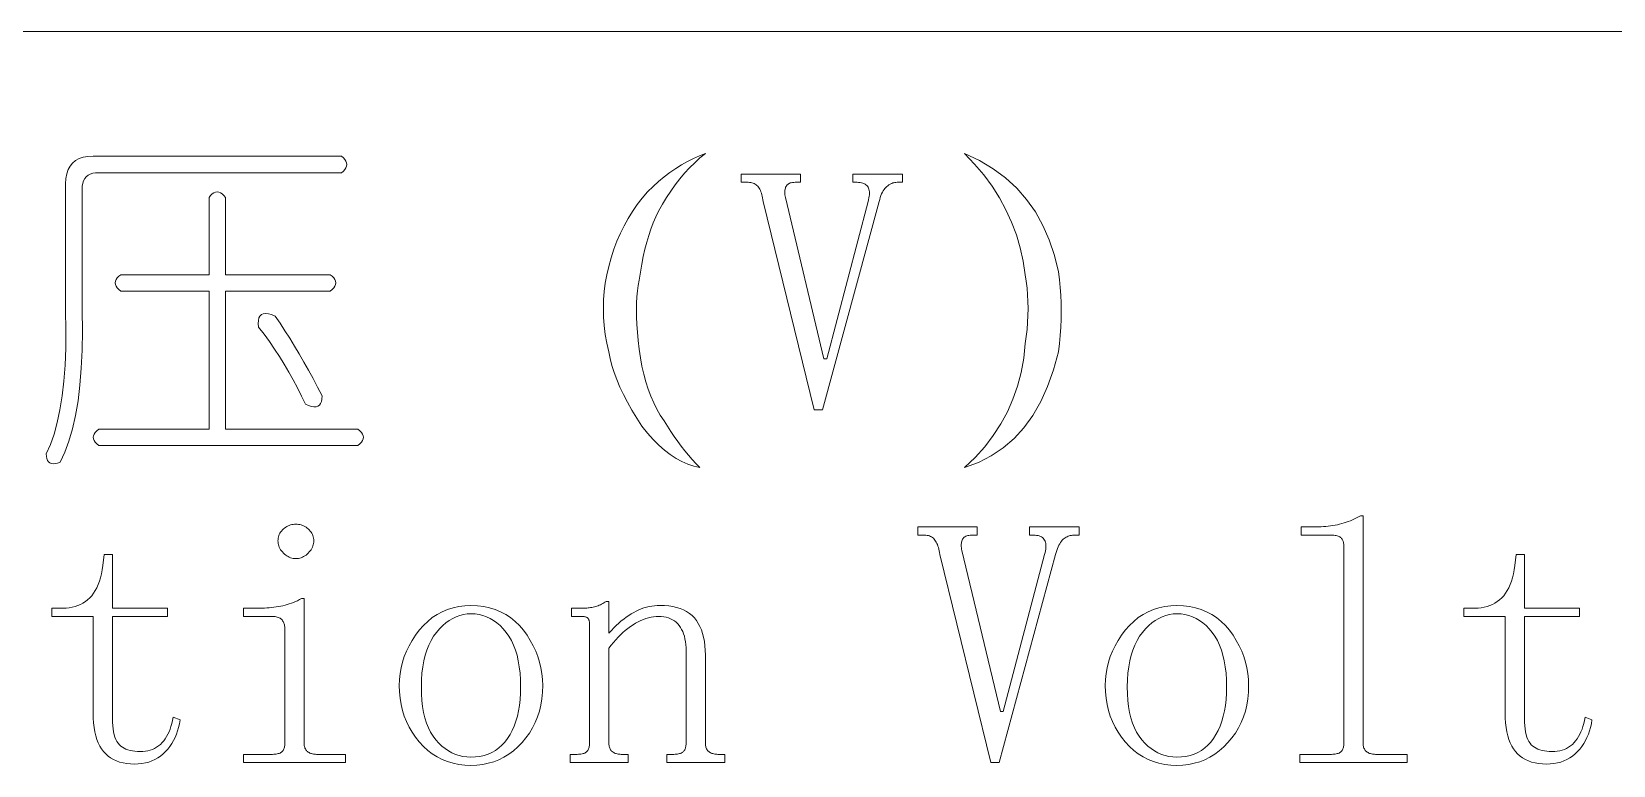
# Model space of a CAD drawing. Extents: x 1 to 297, y 1 to 210.
# Drawn here: x 182.7 to 192.54, y 51.94 to 56.51 of the extents above; entities that cross this region are included whole.
import ezdxf

# ---------------------------------------------------------------- set-up
doc = ezdxf.new("R2010")
doc.units = 0

msp = doc.modelspace()

# ---------------------------------------------------------------- linework, layer by layer
at = {"color": 7, "lineweight": 13}
msp.add_line((1.3055, 56.5077), (219.3213, 56.5077), dxfattribs=at)
for points in [[(186.8911, 55.7506), (186.8573, 55.7223), (186.8246, 55.6923), (186.7928, 55.6606), (186.7622, 55.6271), (186.7325, 55.592), (186.7039, 55.5551), (186.6763, 55.5166), (186.6497, 55.4763), (186.6242, 55.4343), (186.5996, 55.3906), (186.583, 55.3554), (186.5674, 55.3186), (186.5528, 55.28), (186.5393, 55.2397), (186.5268, 55.1977), (186.5153, 55.154), (186.5048, 55.1086), (186.4954, 55.0614), (186.487, 55.0126), (186.4796, 54.962), (186.4735, 54.9299), (186.4687, 54.8955), (186.4652, 54.8586), (186.4632, 54.8194), (186.4625, 54.7777), (186.4632, 54.7337), (186.4652, 54.6872), (186.4687, 54.6383), (186.4735, 54.5871), (186.4796, 54.5334), (186.4874, 54.4796), (186.4968, 54.4278), (186.5079, 54.3781), (186.5208, 54.3305), (186.5354, 54.2849), (186.5516, 54.2413), (186.5696, 54.1998), (186.5894, 54.1604), (186.6108, 54.123), (186.6339, 54.0877), (186.6547, 54.0539), (186.6758, 54.0212), (186.6972, 53.9895), (186.719, 53.9588), (186.7411, 53.9291), (186.7635, 53.9005), (186.7863, 53.8729), (186.8095, 53.8463), (186.833, 53.8208), (186.8568, 53.7963), (186.8192, 53.805), (186.782, 53.8175), (186.7452, 53.8338), (186.7087, 53.8539), (186.6725, 53.8777), (186.6367, 53.9053), (186.6012, 53.9367), (186.566, 53.9718), (186.5312, 54.0107), (186.4968, 54.0534), (186.4639, 54.1043), (186.4337, 54.1542), (186.4063, 54.2031), (186.3816, 54.2509), (186.3596, 54.2977), (186.3404, 54.3435), (186.324, 54.3882), (186.3103, 54.4319), (186.2993, 54.4746), (186.2911, 54.5163), (186.2787, 54.571), (186.2691, 54.6253), (186.2623, 54.6793), (186.2582, 54.733), (186.2568, 54.7863), (186.2582, 54.8393), (186.2623, 54.8919), (186.2691, 54.9442), (186.2787, 54.9961), (186.2911, 55.0477), (186.3058, 55.1017), (186.3226, 55.154), (186.3415, 55.2046), (186.3624, 55.2534), (186.3854, 55.3006), (186.4104, 55.346), (186.4375, 55.3897), (186.4666, 55.4317), (186.4978, 55.472), (186.5311, 55.5106), (186.5655, 55.5438), (186.6003, 55.575), (186.6355, 55.6042), (186.671, 55.6313), (186.7068, 55.6563), (186.743, 55.6793), (186.7795, 55.7002), (186.8163, 55.719), (186.8535, 55.7358)], [(188.5025, 55.7506), (188.5947, 55.7062), (188.6794, 55.6553), (188.7566, 55.5978), (188.8262, 55.5339), (188.8882, 55.4634), (188.9427, 55.3865), (188.9897, 55.303), (189.0291, 55.213), (189.061, 55.1165), (189.0854, 55.0134), (189.0915, 54.9653), (189.0963, 54.9167), (189.0998, 54.8679), (189.1018, 54.8187), (189.1025, 54.7691), (189.1018, 54.7193), (189.0998, 54.669), (189.0963, 54.6185), (189.0915, 54.5675), (189.0854, 54.5163), (189.0548, 54.4042), (189.0182, 54.301), (188.9753, 54.2067), (188.9263, 54.1213), (188.8711, 54.0449), (188.8097, 53.9773), (188.7422, 53.9187), (188.6684, 53.869), (188.5886, 53.8282), (188.5025, 53.7963), (188.568, 53.8595), (188.6273, 53.9259), (188.6805, 53.9953), (188.7274, 54.0678), (188.7682, 54.1434), (188.8028, 54.2221), (188.8313, 54.3039), (188.8536, 54.3887), (188.8697, 54.4767), (188.8796, 54.5677), (188.8858, 54.6121), (188.8906, 54.6562), (188.894, 54.6999), (188.8961, 54.7433), (188.8968, 54.7863), (188.8961, 54.829), (188.894, 54.8713), (188.8906, 54.9133), (188.8858, 54.955), (188.8796, 54.9963), (188.8666, 55.081), (188.8481, 55.1636), (188.8241, 55.2442), (188.7946, 55.3227), (188.7596, 55.3991), (188.7192, 55.4735), (188.6732, 55.5459), (188.6218, 55.6162), (188.5649, 55.6844)], [(183.0854, 55.7334), (184.6282, 55.7334), (184.6406, 55.7231), (184.6502, 55.7129), (184.657, 55.7026), (184.6611, 55.6923), (184.6625, 55.682), (184.6611, 55.6717), (184.657, 55.6614), (184.6502, 55.6511), (184.6406, 55.6409), (184.6282, 55.6306), (183.1196, 55.6306), (183.1001, 55.6295), (183.0826, 55.6265), (183.0672, 55.6213), (183.0538, 55.6141), (183.0425, 55.6049), (183.0332, 55.5935), (183.026, 55.5802), (183.0209, 55.5647), (183.0178, 55.5473), (183.0168, 55.5277), (183.0168, 54.7734), (183.0185, 54.6467), (183.0168, 54.5273), (183.0116, 54.415), (183.0031, 54.3099), (182.9911, 54.212), (182.9756, 54.1213), (182.9568, 54.0378), (182.9345, 53.9615), (182.9088, 53.8925), (182.8796, 53.8306), (182.8634, 53.8249), (182.8488, 53.8217), (182.8359, 53.8208), (182.8248, 53.8223), (182.8154, 53.8263), (182.8076, 53.8326), (182.8017, 53.8414), (182.7974, 53.8525), (182.7948, 53.8661), (182.7939, 53.882), (182.8198, 53.9403), (182.8426, 54.0054), (182.8623, 54.0774), (182.879, 54.1563), (182.8925, 54.242), (182.903, 54.3346), (182.9103, 54.434), (182.9146, 54.5403), (182.9158, 54.6534), (182.9139, 54.7734), (182.9139, 55.562), (182.9156, 55.5946), (182.9208, 55.6237), (182.9294, 55.6494), (182.9414, 55.6717), (182.9568, 55.6906), (182.9756, 55.706), (182.9979, 55.718), (183.0237, 55.7266), (183.0528, 55.7317)], [(187.8082, 55.5706), (187.8082, 55.622), (188.1168, 55.622), (188.1168, 55.5706), (188.0825, 55.5706), (188.0757, 55.5703), (188.069, 55.5695), (188.0623, 55.5683), (188.0558, 55.5665), (188.0493, 55.5641), (188.0429, 55.5613), (188.0366, 55.558), (188.0304, 55.5541), (188.0243, 55.5497), (188.0182, 55.5449), (188.0123, 55.5393), (188.0067, 55.5329), (188.0014, 55.5256), (187.9963, 55.5174), (187.9914, 55.5084), (187.9868, 55.4986), (187.9825, 55.4879), (187.9784, 55.4763), (187.9746, 55.4639), (187.9711, 55.4506), (187.6196, 54.1563), (187.5682, 54.1563), (187.2511, 55.4506), (187.2492, 55.4623), (187.2471, 55.4734), (187.2448, 55.4839), (187.2422, 55.4938), (187.2393, 55.5031), (187.2362, 55.5118), (187.2328, 55.5199), (187.2291, 55.5274), (187.2252, 55.5343), (187.2211, 55.5406), (187.2166, 55.5463), (187.2116, 55.5514), (187.2063, 55.5559), (187.2005, 55.5598), (187.1943, 55.5631), (187.1876, 55.5658), (187.1806, 55.5679), (187.1731, 55.5694), (187.1651, 55.5703), (187.1568, 55.5706), (187.1139, 55.5706), (187.1139, 55.622), (187.4825, 55.622), (187.4825, 55.5706), (187.4482, 55.5706), (187.4399, 55.5703), (187.4323, 55.5695), (187.4252, 55.5683), (187.4187, 55.5665), (187.4129, 55.5641), (187.4076, 55.5613), (187.4029, 55.558), (187.3988, 55.5541), (187.3954, 55.5497), (187.3925, 55.5449), (187.3901, 55.5395), (187.3882, 55.5339), (187.3867, 55.5279), (187.3857, 55.5215), (187.385, 55.5149), (187.3848, 55.5078), (187.385, 55.5005), (187.3857, 55.4927), (187.3867, 55.4847), (187.3882, 55.4763), (187.6282, 54.4734), (187.6454, 54.4734), (187.9025, 55.4506), (187.9056, 55.4623), (187.908, 55.4734), (187.9097, 55.4839), (187.9107, 55.4938), (187.9111, 55.5031), (187.9107, 55.5118), (187.9097, 55.5199), (187.908, 55.5274), (187.9056, 55.5343), (187.9025, 55.5406), (187.8987, 55.5463), (187.8943, 55.5514), (187.8891, 55.5559), (187.8833, 55.5598), (187.8768, 55.5631), (187.8696, 55.5658), (187.8617, 55.5679), (187.8531, 55.5694), (187.8439, 55.5703), (187.8339, 55.5706)], [(183.8054, 55.4763), (183.8156, 55.4886), (183.8259, 55.4982), (183.8362, 55.5051), (183.8465, 55.5092), (183.8568, 55.5106), (183.8671, 55.5092), (183.8774, 55.5051), (183.8876, 55.4982), (183.8979, 55.4886), (183.9082, 55.4763), (183.9082, 54.9963), (184.5596, 54.9963), (184.572, 54.986), (184.5816, 54.9757), (184.5884, 54.9654), (184.5926, 54.9551), (184.5939, 54.9449), (184.5926, 54.9346), (184.5884, 54.9243), (184.5816, 54.914), (184.572, 54.9037), (184.5596, 54.8934), (183.9082, 54.8934), (183.9082, 54.0363), (184.7311, 54.0363), (184.7434, 54.026), (184.753, 54.0157), (184.7599, 54.0054), (184.764, 53.9951), (184.7654, 53.9849), (184.764, 53.9746), (184.7599, 53.9643), (184.753, 53.954), (184.7434, 53.9437), (184.7311, 53.9334), (183.1196, 53.9334), (183.1073, 53.9437), (183.0977, 53.954), (183.0909, 53.9643), (183.0867, 53.9746), (183.0854, 53.9849), (183.0867, 53.9951), (183.0909, 54.0054), (183.0977, 54.0157), (183.1073, 54.026), (183.1196, 54.0363), (183.8054, 54.0363), (183.8054, 54.8934), (183.2568, 54.8934), (183.2444, 54.9037), (183.2348, 54.914), (183.228, 54.9243), (183.2239, 54.9346), (183.2225, 54.9449), (183.2239, 54.9551), (183.228, 54.9654), (183.2348, 54.9757), (183.2444, 54.986), (183.2568, 54.9963), (183.8054, 54.9963)], [(184.1139, 54.6706), (184.1119, 54.6929), (184.1126, 54.7117), (184.116, 54.7271), (184.1222, 54.7391), (184.1311, 54.7477), (184.1427, 54.7529), (184.1571, 54.7546), (184.1743, 54.7529), (184.1942, 54.7477), (184.2168, 54.7391), (184.2475, 54.6941), (184.2778, 54.6479), (184.3078, 54.6008), (184.3375, 54.5526), (184.3668, 54.5034), (184.3958, 54.4532), (184.4244, 54.4019), (184.4527, 54.3497), (184.4806, 54.2963), (184.5082, 54.242), (184.5072, 54.223), (184.5041, 54.207), (184.499, 54.1942), (184.4918, 54.1844), (184.4825, 54.1777), (184.4712, 54.1741), (184.4578, 54.1736), (184.4424, 54.1762), (184.4249, 54.1818), (184.4054, 54.1906), (184.3808, 54.2417), (184.3553, 54.2921), (184.3287, 54.3418), (184.3011, 54.3908), (184.2725, 54.4391), (184.2428, 54.4868), (184.2122, 54.5338), (184.1805, 54.5801), (184.1477, 54.6257)], [(190.6882, 53.4277), (190.7036, 53.4279), (190.7187, 53.4284), (190.7337, 53.4293), (190.7486, 53.4305), (190.7632, 53.432), (190.7777, 53.4339), (190.792, 53.4361), (190.8062, 53.4387), (190.8201, 53.4416), (190.8339, 53.4449), (190.8476, 53.4485), (190.861, 53.4524), (190.8743, 53.4567), (190.8874, 53.4613), (190.9004, 53.4663), (190.9131, 53.4716), (190.9257, 53.4773), (190.9382, 53.4833), (190.9504, 53.4896), (190.9625, 53.4963), (190.9796, 53.4963), (190.9796, 52.082), (190.9799, 52.0753), (190.9805, 52.069), (190.9816, 52.063), (190.9831, 52.0573), (190.985, 52.052), (190.9874, 52.047), (190.9901, 52.0424), (190.9934, 52.0381), (190.997, 52.0342), (191.0011, 52.0306), (191.0055, 52.0273), (191.0102, 52.0244), (191.0151, 52.0218), (191.0203, 52.0196), (191.0257, 52.0177), (191.0314, 52.0162), (191.0374, 52.015), (191.0436, 52.0141), (191.0501, 52.0136), (191.0568, 52.0134), (191.2539, 52.0134), (191.2539, 51.962), (190.5854, 51.962), (190.5854, 52.0134), (190.7825, 52.0134), (190.7908, 52.0136), (190.7986, 52.0141), (190.8059, 52.015), (190.8127, 52.0162), (190.8189, 52.0177), (190.8247, 52.0196), (190.8299, 52.0218), (190.8346, 52.0244), (190.8388, 52.0273), (190.8425, 52.0306), (190.8458, 52.0342), (190.8487, 52.0381), (190.8512, 52.0424), (190.8535, 52.047), (190.8554, 52.052), (190.8569, 52.0573), (190.8581, 52.063), (190.859, 52.069), (190.8595, 52.0753), (190.8596, 52.082), (190.8596, 53.3077), (190.8595, 53.3144), (190.859, 53.3207), (190.8581, 53.3267), (190.8569, 53.3324), (190.8554, 53.3377), (190.8535, 53.3427), (190.8512, 53.3473), (190.8487, 53.3516), (190.8458, 53.3555), (190.8425, 53.3591), (190.8388, 53.3624), (190.8346, 53.3653), (190.8299, 53.3679), (190.8247, 53.3701), (190.8189, 53.372), (190.8127, 53.3735), (190.8059, 53.3747), (190.7986, 53.3756), (190.7908, 53.3761), (190.7825, 53.3763), (190.5939, 53.3763), (190.5939, 53.4277)], [(184.3454, 53.4449), (184.3539, 53.4446), (184.3622, 53.4437), (184.3703, 53.4422), (184.3783, 53.4401), (184.3861, 53.4374), (184.3937, 53.4341), (184.4012, 53.4302), (184.4084, 53.4257), (184.4156, 53.4206), (184.4225, 53.4149), (184.429, 53.4087), (184.4348, 53.4023), (184.44, 53.3957), (184.4444, 53.3888), (184.4482, 53.3816), (184.4513, 53.3742), (184.4537, 53.3666), (184.4554, 53.3586), (184.4565, 53.3504), (184.4568, 53.342), (184.4565, 53.3335), (184.4554, 53.3252), (184.4537, 53.3171), (184.4513, 53.3091), (184.4482, 53.3013), (184.4444, 53.2937), (184.44, 53.2862), (184.4348, 53.2789), (184.429, 53.2718), (184.4225, 53.2649), (184.4156, 53.2583), (184.4084, 53.2525), (184.4012, 53.2474), (184.3937, 53.2429), (184.3861, 53.2391), (184.3783, 53.2361), (184.3703, 53.2337), (184.3622, 53.2319), (184.3539, 53.2309), (184.3454, 53.2306), (184.3369, 53.2309), (184.3286, 53.2319), (184.3204, 53.2337), (184.3124, 53.2361), (184.3046, 53.2391), (184.297, 53.2429), (184.2896, 53.2474), (184.2823, 53.2525), (184.2752, 53.2583), (184.2682, 53.2649), (184.2617, 53.2718), (184.2559, 53.2789), (184.2507, 53.2862), (184.2463, 53.2937), (184.2425, 53.3013), (184.2394, 53.3091), (184.237, 53.3171), (184.2353, 53.3252), (184.2343, 53.3335), (184.2339, 53.342), (184.2343, 53.3504), (184.2353, 53.3586), (184.237, 53.3666), (184.2394, 53.3742), (184.2425, 53.3816), (184.2463, 53.3888), (184.2507, 53.3957), (184.2559, 53.4023), (184.2617, 53.4087), (184.2682, 53.4149), (184.2752, 53.4206), (184.2823, 53.4257), (184.2896, 53.4302), (184.297, 53.4341), (184.3046, 53.4374), (184.3124, 53.4401), (184.3204, 53.4422), (184.3286, 53.4437), (184.3369, 53.4446)], [(188.9054, 53.3763), (188.9054, 53.4277), (189.2139, 53.4277), (189.2139, 53.3763), (189.1796, 53.3763), (189.1728, 53.376), (189.1661, 53.3753), (189.1595, 53.374), (189.1529, 53.3722), (189.1464, 53.3699), (189.14, 53.367), (189.1337, 53.3637), (189.1275, 53.3598), (189.1214, 53.3555), (189.1154, 53.3506), (189.1095, 53.345), (189.1039, 53.3386), (189.0985, 53.3313), (189.0934, 53.3231), (189.0886, 53.3141), (189.084, 53.3043), (189.0797, 53.2936), (189.0756, 53.282), (189.0718, 53.2696), (189.0682, 53.2563), (188.7168, 51.962), (188.6654, 51.962), (188.3482, 53.2563), (188.3464, 53.268), (188.3443, 53.2791), (188.3419, 53.2896), (188.3393, 53.2995), (188.3364, 53.3088), (188.3333, 53.3175), (188.3299, 53.3256), (188.3263, 53.3331), (188.3224, 53.34), (188.3182, 53.3463), (188.3137, 53.352), (188.3088, 53.3571), (188.3034, 53.3616), (188.2976, 53.3655), (188.2914, 53.3688), (188.2848, 53.3715), (188.2777, 53.3736), (188.2702, 53.3751), (188.2623, 53.376), (188.2539, 53.3763), (188.2111, 53.3763), (188.2111, 53.4277), (188.5797, 53.4277), (188.5797, 53.3763), (188.5454, 53.3763), (188.5371, 53.376), (188.5294, 53.3753), (188.5223, 53.374), (188.5159, 53.3722), (188.51, 53.3699), (188.5047, 53.367), (188.5001, 53.3637), (188.496, 53.3598), (188.4925, 53.3555), (188.4896, 53.3506), (188.4873, 53.3453), (188.4854, 53.3396), (188.4839, 53.3336), (188.4828, 53.3273), (188.4821, 53.3206), (188.4819, 53.3135), (188.4821, 53.3062), (188.4828, 53.2985), (188.4839, 53.2904), (188.4854, 53.282), (188.7254, 52.2791), (188.7425, 52.2791), (188.9996, 53.2563), (189.0027, 53.268), (189.0051, 53.2791), (189.0068, 53.2896), (189.0079, 53.2995), (189.0082, 53.3088), (189.0079, 53.3175), (189.0068, 53.3256), (189.0051, 53.3331), (189.0027, 53.34), (188.9996, 53.3463), (188.9959, 53.352), (188.9914, 53.3571), (188.9863, 53.3616), (188.9804, 53.3655), (188.9739, 53.3688), (188.9667, 53.3715), (188.9588, 53.3736), (188.9503, 53.3751), (188.941, 53.376), (188.9311, 53.3763)], [(183.2054, 52.2363), (183.2058, 52.2131), (183.2071, 52.1914), (183.2092, 52.1712), (183.2122, 52.1526), (183.2161, 52.1356), (183.2208, 52.1201), (183.2264, 52.1061), (183.2328, 52.0937), (183.2401, 52.0828), (183.2482, 52.0734), (183.2572, 52.0653), (183.2671, 52.058), (183.2778, 52.0516), (183.2894, 52.046), (183.3018, 52.0413), (183.3151, 52.0374), (183.3292, 52.0344), (183.3442, 52.0323), (183.3601, 52.031), (183.3768, 52.0306), (183.3936, 52.0311), (183.4097, 52.0328), (183.4251, 52.0356), (183.4399, 52.0395), (183.4539, 52.0445), (183.4673, 52.0506), (183.48, 52.0579), (183.492, 52.0662), (183.5033, 52.0757), (183.5139, 52.0863), (183.5239, 52.0979), (183.5331, 52.1105), (183.5417, 52.124), (183.5496, 52.1384), (183.5568, 52.1538), (183.5633, 52.1701), (183.5691, 52.1874), (183.5743, 52.2056), (183.5787, 52.2248), (183.5825, 52.2449), (183.6254, 52.2277), (183.6214, 52.2041), (183.6163, 52.1814), (183.6101, 52.1596), (183.6027, 52.1386), (183.5943, 52.1184), (183.5847, 52.0991), (183.5741, 52.0807), (183.5623, 52.0631), (183.5494, 52.0464), (183.5354, 52.0306), (183.5203, 52.0159), (183.5043, 52.0028), (183.4874, 51.9912), (183.4695, 51.9812), (183.4507, 51.9727), (183.431, 51.9658), (183.4103, 51.9604), (183.3886, 51.9565), (183.366, 51.9542), (183.3425, 51.9534), (183.3174, 51.9542), (183.2936, 51.9565), (183.2711, 51.9604), (183.2499, 51.9658), (183.23, 51.9727), (183.2114, 51.9812), (183.194, 51.9912), (183.1779, 52.0028), (183.1631, 52.0159), (183.1496, 52.0306), (183.1374, 52.0469), (183.1265, 52.0649), (183.1169, 52.0846), (183.1085, 52.106), (183.1014, 52.1291), (183.0956, 52.154), (183.0911, 52.1806), (183.0879, 52.2089), (183.086, 52.2389), (183.0854, 52.2706), (183.0854, 52.8706), (182.8282, 52.8706), (182.8282, 52.922), (182.8968, 52.922), (182.917, 52.9226), (182.9364, 52.9246), (182.955, 52.9278), (182.9729, 52.9323), (182.99, 52.9381), (183.0063, 52.9451), (183.0219, 52.9535), (183.0367, 52.9631), (183.0507, 52.9741), (183.0639, 52.9863), (183.0763, 52.9999), (183.0878, 53.0149), (183.0983, 53.0314), (183.1078, 53.0494), (183.1164, 53.0688), (183.1241, 53.0897), (183.1308, 53.112), (183.1366, 53.1358), (183.1415, 53.161), (183.1454, 53.1877), (183.1539, 53.2563), (183.2054, 53.2563), (183.2054, 52.922), (183.5482, 52.922), (183.5482, 52.8706), (183.2054, 52.8706)], [(191.9825, 52.2363), (191.9829, 52.2131), (191.9842, 52.1914), (191.9864, 52.1712), (191.9894, 52.1526), (191.9932, 52.1356), (191.9979, 52.1201), (192.0035, 52.1061), (192.0099, 52.0937), (192.0172, 52.0828), (192.0254, 52.0734), (192.0344, 52.0653), (192.0442, 52.058), (192.0549, 52.0516), (192.0665, 52.046), (192.0789, 52.0413), (192.0922, 52.0374), (192.1064, 52.0344), (192.1214, 52.0323), (192.1372, 52.031), (192.1539, 52.0306), (192.1707, 52.0311), (192.1868, 52.0328), (192.2023, 52.0356), (192.217, 52.0395), (192.2311, 52.0445), (192.2444, 52.0506), (192.2571, 52.0579), (192.2691, 52.0662), (192.2804, 52.0757), (192.2911, 52.0863), (192.301, 52.0979), (192.3103, 52.1105), (192.3188, 52.124), (192.3267, 52.1384), (192.3339, 52.1538), (192.3404, 52.1701), (192.3463, 52.1874), (192.3514, 52.2056), (192.3559, 52.2248), (192.3596, 52.2449), (192.4025, 52.2277), (192.3985, 52.2041), (192.3934, 52.1814), (192.3872, 52.1596), (192.3799, 52.1386), (192.3714, 52.1184), (192.3619, 52.0991), (192.3512, 52.0807), (192.3394, 52.0631), (192.3265, 52.0464), (192.3125, 52.0306), (192.2975, 52.0159), (192.2815, 52.0028), (192.2645, 51.9912), (192.2467, 51.9812), (192.2279, 51.9727), (192.2081, 51.9658), (192.1874, 51.9604), (192.1658, 51.9565), (192.1432, 51.9542), (192.1196, 51.9534), (192.0946, 51.9542), (192.0708, 51.9565), (192.0483, 51.9604), (192.0271, 51.9658), (192.0071, 51.9727), (191.9885, 51.9812), (191.9711, 51.9912), (191.9551, 52.0028), (191.9403, 52.0159), (191.9268, 52.0306), (191.9146, 52.0469), (191.9036, 52.0649), (191.894, 52.0846), (191.8857, 52.106), (191.8786, 52.1291), (191.8728, 52.154), (191.8683, 52.1806), (191.8651, 52.2089), (191.8631, 52.2389), (191.8625, 52.2706), (191.8625, 52.8706), (191.6054, 52.8706), (191.6054, 52.922), (191.6739, 52.922), (191.6941, 52.9226), (191.7135, 52.9246), (191.7322, 52.9278), (191.75, 52.9323), (191.7672, 52.9381), (191.7835, 52.9451), (191.799, 52.9535), (191.8138, 52.9631), (191.8278, 52.9741), (191.8411, 52.9863), (191.8535, 52.9999), (191.8649, 53.0149), (191.8754, 53.0314), (191.885, 53.0494), (191.8936, 53.0688), (191.9012, 53.0897), (191.908, 53.112), (191.9138, 53.1358), (191.9186, 53.161), (191.9225, 53.1877), (191.9311, 53.2563), (191.9825, 53.2563), (191.9825, 52.922), (192.3254, 52.922), (192.3254, 52.8706), (191.9825, 52.8706)], [(184.2768, 52.7934), (184.2766, 52.8002), (184.2761, 52.8066), (184.2752, 52.8128), (184.274, 52.8188), (184.2725, 52.8245), (184.2706, 52.8299), (184.2684, 52.8351), (184.2658, 52.8401), (184.2629, 52.8447), (184.2596, 52.8491), (184.256, 52.8532), (184.2518, 52.8569), (184.247, 52.8601), (184.2418, 52.8629), (184.2361, 52.8652), (184.2298, 52.8671), (184.223, 52.8686), (184.2158, 52.8697), (184.208, 52.8704), (184.1996, 52.8706), (184.0196, 52.8706), (184.0196, 52.922), (184.1054, 52.922), (184.1207, 52.9221), (184.1359, 52.9225), (184.1509, 52.9232), (184.1657, 52.9241), (184.1804, 52.9252), (184.1948, 52.9266), (184.2092, 52.9283), (184.2233, 52.9302), (184.2373, 52.9324), (184.2511, 52.9349), (184.2647, 52.9376), (184.2782, 52.9409), (184.2914, 52.9445), (184.3046, 52.9486), (184.3175, 52.9531), (184.3303, 52.958), (184.3429, 52.9634), (184.3553, 52.9691), (184.3676, 52.9754), (184.3796, 52.982), (184.3968, 52.982), (184.3968, 52.082), (184.397, 52.0753), (184.3976, 52.069), (184.3987, 52.063), (184.4002, 52.0573), (184.4021, 52.052), (184.4045, 52.047), (184.4073, 52.0424), (184.4105, 52.0381), (184.4141, 52.0342), (184.4182, 52.0306), (184.4226, 52.0273), (184.4273, 52.0244), (184.4322, 52.0218), (184.4374, 52.0196), (184.4429, 52.0177), (184.4486, 52.0162), (184.4545, 52.015), (184.4607, 52.0141), (184.4672, 52.0136), (184.4739, 52.0134), (184.6539, 52.0134), (184.6539, 51.962), (184.0196, 51.962), (184.0196, 52.0134), (184.1996, 52.0134), (184.208, 52.0136), (184.2158, 52.0141), (184.223, 52.015), (184.2298, 52.0162), (184.2361, 52.0177), (184.2418, 52.0196), (184.247, 52.0218), (184.2518, 52.0244), (184.256, 52.0273), (184.2596, 52.0306), (184.2629, 52.0342), (184.2658, 52.0381), (184.2684, 52.0424), (184.2706, 52.047), (184.2725, 52.052), (184.274, 52.0573), (184.2752, 52.063), (184.2761, 52.069), (184.2766, 52.0753), (184.2768, 52.082)], [(185.8796, 52.442), (185.8784, 52.3999), (185.8745, 52.3592), (185.8681, 52.32), (185.8591, 52.2822), (185.8475, 52.2459), (185.8334, 52.2111), (185.8167, 52.1777), (185.7974, 52.1458), (185.7755, 52.1153), (185.7511, 52.0863), (185.7248, 52.0594), (185.6973, 52.0354), (185.6685, 52.0142), (185.6386, 51.9958), (185.6075, 51.9802), (185.5752, 51.9675), (185.5417, 51.9576), (185.507, 51.9505), (185.471, 51.9463), (185.4339, 51.9449), (185.3952, 51.9463), (185.358, 51.9507), (185.3222, 51.958), (185.2879, 51.9682), (185.255, 51.9813), (185.2236, 51.9973), (185.1936, 52.0163), (185.1651, 52.0381), (185.1381, 52.0629), (185.1125, 52.0906), (185.0889, 52.1203), (185.0678, 52.1513), (185.0491, 52.1834), (185.033, 52.2167), (185.0193, 52.2513), (185.0081, 52.287), (184.9994, 52.324), (184.9932, 52.3621), (184.9895, 52.4015), (184.9882, 52.442), (184.9895, 52.4794), (184.9932, 52.5161), (184.9994, 52.5521), (185.0081, 52.5874), (185.0193, 52.622), (185.033, 52.6559), (185.0491, 52.6892), (185.0678, 52.7218), (185.0889, 52.7537), (185.1125, 52.7849), (185.1381, 52.8142), (185.1651, 52.8404), (185.1936, 52.8635), (185.2236, 52.8836), (185.255, 52.9006), (185.2879, 52.9145), (185.3222, 52.9253), (185.358, 52.933), (185.3952, 52.9376), (185.4339, 52.9391), (185.4742, 52.9376), (185.5128, 52.933), (185.5496, 52.9253), (185.5848, 52.9145), (185.6182, 52.9006), (185.6499, 52.8836), (185.6799, 52.8635), (185.7082, 52.8404), (185.7348, 52.8142), (185.7596, 52.7849), (185.7824, 52.7537), (185.8028, 52.7218), (185.8208, 52.6892), (185.8364, 52.6559), (185.8496, 52.622), (185.8604, 52.5874), (185.8688, 52.5521), (185.8748, 52.5161), (185.8784, 52.4794)], [(186.0511, 51.962), (186.0511, 52.0134), (186.0939, 52.0134), (186.1022, 52.0136), (186.11, 52.0141), (186.1173, 52.015), (186.1241, 52.0162), (186.1304, 52.0177), (186.1361, 52.0196), (186.1413, 52.0218), (186.146, 52.0244), (186.1502, 52.0273), (186.1539, 52.0306), (186.1572, 52.0342), (186.1601, 52.0381), (186.1627, 52.0424), (186.1649, 52.047), (186.1668, 52.052), (186.1683, 52.0573), (186.1695, 52.063), (186.1704, 52.069), (186.1709, 52.0753), (186.1711, 52.082), (186.1711, 52.8191), (186.171, 52.8242), (186.1707, 52.8289), (186.1703, 52.8334), (186.1697, 52.8377), (186.1689, 52.8416), (186.168, 52.8454), (186.1669, 52.8488), (186.1656, 52.8521), (186.1641, 52.855), (186.1625, 52.8577), (186.1606, 52.8602), (186.1584, 52.8623), (186.1558, 52.8643), (186.1529, 52.8659), (186.1496, 52.8674), (186.146, 52.8685), (186.1421, 52.8694), (186.1378, 52.8701), (186.1332, 52.8704), (186.1282, 52.8706), (186.0596, 52.8706), (186.0596, 52.922), (186.1196, 52.922), (186.1282, 52.9221), (186.1366, 52.9223), (186.145, 52.9228), (186.1532, 52.9234), (186.1614, 52.9241), (186.1695, 52.9251), (186.1776, 52.9262), (186.1855, 52.9275), (186.1933, 52.9289), (186.2011, 52.9306), (186.2087, 52.9325), (186.2163, 52.9347), (186.2238, 52.9373), (186.2312, 52.9402), (186.2386, 52.9434), (186.2458, 52.947), (186.253, 52.951), (186.26, 52.9553), (186.267, 52.9599), (186.2739, 52.9649), (186.2911, 52.9649), (186.2911, 52.7677), (186.3065, 52.7844), (186.3219, 52.8003), (186.3374, 52.8153), (186.3528, 52.8294), (186.3682, 52.8427), (186.3836, 52.8551), (186.3991, 52.8667), (186.4145, 52.8774), (186.4299, 52.8873), (186.4454, 52.8963), (186.4609, 52.9044), (186.4766, 52.9117), (186.4924, 52.9181), (186.5084, 52.9237), (186.5246, 52.9284), (186.541, 52.9323), (186.5576, 52.9353), (186.5743, 52.9374), (186.5912, 52.9387), (186.6082, 52.9391), (186.6366, 52.9384), (186.6634, 52.9361), (186.6887, 52.9322), (186.7124, 52.9268), (186.7346, 52.9199), (186.7553, 52.9114), (186.7744, 52.9013), (186.792, 52.8898), (186.808, 52.8767), (186.8225, 52.862), (186.8355, 52.8458), (186.8472, 52.8281), (186.8575, 52.8088), (186.8664, 52.7879), (186.8739, 52.7656), (186.8801, 52.7417), (186.8849, 52.7162), (186.8883, 52.6892), (186.8904, 52.6607), (186.8911, 52.6306), (186.8911, 52.082), (186.8913, 52.0753), (186.8919, 52.069), (186.893, 52.063), (186.8945, 52.0573), (186.8964, 52.052), (186.8988, 52.047), (186.9016, 52.0424), (186.9048, 52.0381), (186.9084, 52.0342), (186.9125, 52.0306), (186.9169, 52.0273), (186.9216, 52.0244), (186.9265, 52.0218), (186.9317, 52.0196), (186.9371, 52.0177), (186.9428, 52.0162), (186.9488, 52.015), (186.955, 52.0141), (186.9615, 52.0136), (186.9682, 52.0134), (187.0111, 52.0134), (187.0111, 51.962), (186.6511, 51.962), (186.6511, 52.0134), (186.6939, 52.0134), (186.7022, 52.0136), (186.71, 52.0141), (186.7173, 52.015), (186.7241, 52.0162), (186.7304, 52.0177), (186.7361, 52.0196), (186.7413, 52.0218), (186.746, 52.0244), (186.7502, 52.0273), (186.7539, 52.0306), (186.7572, 52.0342), (186.7601, 52.0381), (186.7627, 52.0424), (186.7649, 52.047), (186.7668, 52.052), (186.7683, 52.0573), (186.7695, 52.063), (186.7704, 52.069), (186.7709, 52.0753), (186.7711, 52.082), (186.7711, 52.6563), (186.7706, 52.6764), (186.7694, 52.6955), (186.7672, 52.7138), (186.7642, 52.731), (186.7604, 52.7474), (186.7556, 52.7627), (186.7501, 52.7772), (186.7436, 52.7907), (186.7364, 52.8032), (186.7282, 52.8149), (186.7192, 52.8254), (186.7094, 52.8349), (186.6986, 52.8433), (186.6871, 52.8505), (186.6746, 52.8566), (186.6614, 52.8617), (186.6472, 52.8656), (186.6322, 52.8683), (186.6164, 52.87), (186.5996, 52.8706), (186.5842, 52.8701), (186.5686, 52.8685), (186.553, 52.8659), (186.5372, 52.8623), (186.5214, 52.8577), (186.5055, 52.8521), (186.4895, 52.8454), (186.4735, 52.8377), (186.4573, 52.8289), (186.4411, 52.8191), (186.4249, 52.8084), (186.409, 52.7969), (186.3934, 52.7844), (186.378, 52.7711), (186.3629, 52.757), (186.348, 52.742), (186.3334, 52.7261), (186.319, 52.7094), (186.3049, 52.6919), (186.2911, 52.6734), (186.2911, 52.082), (186.2913, 52.0753), (186.2919, 52.069), (186.293, 52.063), (186.2945, 52.0573), (186.2964, 52.052), (186.2988, 52.047), (186.3016, 52.0424), (186.3048, 52.0381), (186.3084, 52.0342), (186.3125, 52.0306), (186.3169, 52.0273), (186.3216, 52.0244), (186.3265, 52.0218), (186.3317, 52.0196), (186.3371, 52.0177), (186.3428, 52.0162), (186.3488, 52.015), (186.355, 52.0141), (186.3615, 52.0136), (186.3682, 52.0134), (186.4111, 52.0134), (186.4111, 51.962)], [(190.2682, 52.442), (190.2669, 52.3999), (190.2631, 52.3592), (190.2566, 52.32), (190.2477, 52.2822), (190.2361, 52.2459), (190.2219, 52.2111), (190.2052, 52.1777), (190.1859, 52.1458), (190.1641, 52.1153), (190.1396, 52.0863), (190.1133, 52.0594), (190.0858, 52.0354), (190.0571, 52.0142), (190.0272, 51.9958), (189.9961, 51.9802), (189.9638, 51.9675), (189.9302, 51.9576), (189.8955, 51.9505), (189.8596, 51.9463), (189.8225, 51.9449), (189.7838, 51.9463), (189.7466, 51.9507), (189.7108, 51.958), (189.6764, 51.9682), (189.6436, 51.9813), (189.6122, 51.9973), (189.5822, 52.0163), (189.5537, 52.0381), (189.5267, 52.0629), (189.5011, 52.0906), (189.4775, 52.1203), (189.4563, 52.1513), (189.4377, 52.1834), (189.4215, 52.2167), (189.4079, 52.2513), (189.3967, 52.287), (189.388, 52.324), (189.3818, 52.3621), (189.378, 52.4015), (189.3768, 52.442), (189.378, 52.4794), (189.3818, 52.5161), (189.388, 52.5521), (189.3967, 52.5874), (189.4079, 52.622), (189.4215, 52.6559), (189.4377, 52.6892), (189.4563, 52.7218), (189.4775, 52.7537), (189.5011, 52.7849), (189.5267, 52.8142), (189.5537, 52.8404), (189.5822, 52.8635), (189.6122, 52.8836), (189.6436, 52.9006), (189.6764, 52.9145), (189.7108, 52.9253), (189.7466, 52.933), (189.7838, 52.9376), (189.8225, 52.9391), (189.8628, 52.9376), (189.9014, 52.933), (189.9382, 52.9253), (189.9734, 52.9145), (190.0068, 52.9006), (190.0385, 52.8836), (190.0685, 52.8635), (190.0968, 52.8404), (190.1234, 52.8142), (190.1482, 52.7849), (190.171, 52.7537), (190.1914, 52.7218), (190.2094, 52.6892), (190.225, 52.6559), (190.2382, 52.622), (190.249, 52.5874), (190.2574, 52.5521), (190.2634, 52.5161), (190.267, 52.4794)], [(185.1254, 52.4334), (185.1263, 52.39), (185.129, 52.3489), (185.1335, 52.3101), (185.1398, 52.2737), (185.1479, 52.2395), (185.1578, 52.2077), (185.1695, 52.1781), (185.183, 52.1509), (185.1983, 52.126), (185.2154, 52.1034), (185.2337, 52.0831), (185.2529, 52.0649), (185.2728, 52.0488), (185.2935, 52.0349), (185.315, 52.0231), (185.3372, 52.0134), (185.3603, 52.0059), (185.384, 52.0006), (185.4086, 51.9974), (185.4339, 51.9963), (185.4624, 51.9974), (185.4896, 52.0009), (185.5156, 52.0067), (185.5402, 52.0148), (185.5636, 52.0252), (185.5856, 52.0379), (185.6064, 52.053), (185.6259, 52.0703), (185.6441, 52.09), (185.6611, 52.112), (185.6765, 52.136), (185.6904, 52.1619), (185.7026, 52.1895), (185.7132, 52.219), (185.7221, 52.2502), (185.7295, 52.2833), (185.7352, 52.3181), (185.7392, 52.3547), (185.7417, 52.3932), (185.7425, 52.4334), (185.7416, 52.4769), (185.7389, 52.5183), (185.7344, 52.5575), (185.7281, 52.5946), (185.72, 52.6295), (185.7101, 52.6623), (185.6984, 52.6929), (185.6849, 52.7214), (185.6696, 52.7478), (185.6525, 52.772), (185.6341, 52.794), (185.615, 52.8137), (185.595, 52.831), (185.5743, 52.8461), (185.5529, 52.8588), (185.5306, 52.8692), (185.5076, 52.8773), (185.4838, 52.8831), (185.4593, 52.8866), (185.4339, 52.8877), (185.4102, 52.8866), (185.387, 52.8831), (185.3642, 52.8773), (185.342, 52.8692), (185.3204, 52.8588), (185.2992, 52.8461), (185.2785, 52.831), (185.2584, 52.8137), (185.2388, 52.794), (185.2197, 52.772), (185.2017, 52.7478), (185.1857, 52.7214), (185.1716, 52.6929), (185.1593, 52.6623), (185.1489, 52.6295), (185.1404, 52.5946), (185.1339, 52.5575), (185.1291, 52.5183), (185.1263, 52.4769)], [(189.5139, 52.4334), (189.5148, 52.39), (189.5175, 52.3489), (189.522, 52.3101), (189.5283, 52.2737), (189.5364, 52.2395), (189.5463, 52.2077), (189.558, 52.1781), (189.5715, 52.1509), (189.5868, 52.126), (189.6039, 52.1034), (189.6223, 52.0831), (189.6415, 52.0649), (189.6614, 52.0488), (189.6821, 52.0349), (189.7036, 52.0231), (189.7258, 52.0134), (189.7488, 52.0059), (189.7726, 52.0006), (189.7972, 51.9974), (189.8225, 51.9963), (189.851, 51.9974), (189.8782, 52.0009), (189.9041, 52.0067), (189.9288, 52.0148), (189.9521, 52.0252), (189.9742, 52.0379), (189.995, 52.053), (190.0145, 52.0703), (190.0327, 52.09), (190.0496, 52.112), (190.0651, 52.136), (190.079, 52.1619), (190.0912, 52.1895), (190.1018, 52.219), (190.1107, 52.2502), (190.118, 52.2833), (190.1237, 52.3181), (190.1278, 52.3547), (190.1303, 52.3932), (190.1311, 52.4334), (190.1302, 52.4769), (190.1275, 52.5183), (190.123, 52.5575), (190.1167, 52.5946), (190.1086, 52.6295), (190.0987, 52.6623), (190.087, 52.6929), (190.0735, 52.7214), (190.0582, 52.7478), (190.0411, 52.772), (190.0227, 52.794), (190.0035, 52.8137), (189.9836, 52.831), (189.9629, 52.8461), (189.9414, 52.8588), (189.9192, 52.8692), (189.8962, 52.8773), (189.8724, 52.8831), (189.8478, 52.8866), (189.8225, 52.8877), (189.7988, 52.8866), (189.7755, 52.8831), (189.7528, 52.8773), (189.7306, 52.8692), (189.7089, 52.8588), (189.6878, 52.8461), (189.6671, 52.831), (189.647, 52.8137), (189.6273, 52.794), (189.6082, 52.772), (189.5903, 52.7478), (189.5743, 52.7214), (189.5601, 52.6929), (189.5479, 52.6623), (189.5375, 52.6295), (189.529, 52.5946), (189.5224, 52.5575), (189.5177, 52.5183), (189.5149, 52.4769)]]:
    msp.add_lwpolyline(points, close=True, dxfattribs=at)

doc.saveas('drawing.dxf')
